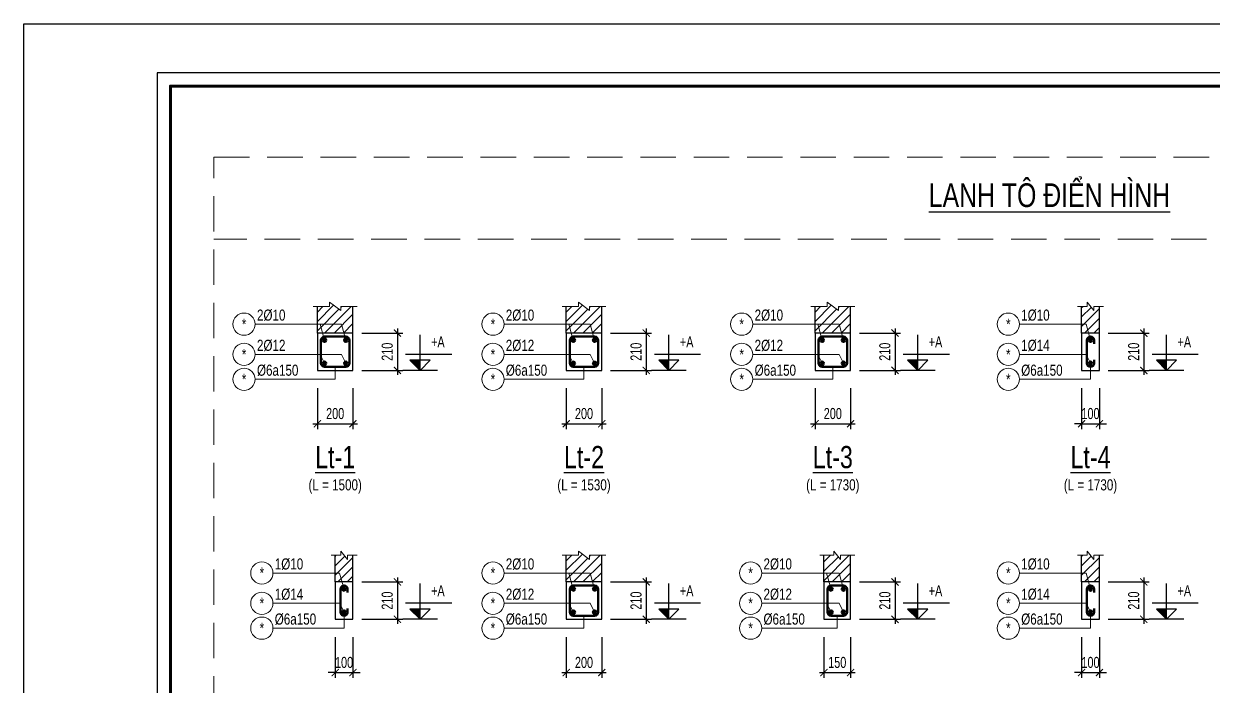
# Model space of a CAD drawing. Header units: millimetres. Extents: x 0 to 84100, y 0 to 158663.
# Drawn here: x 0 to 6693, y 25973 to 29700 of the extents above; entities that cross this region are included whole.
import ezdxf
from ezdxf.enums import TextEntityAlignment as Align

# ---------------------------------------------------------------- set-up
doc = ezdxf.new("R2010")
doc.units = ezdxf.units.MM
doc.header["$LTSCALE"] = 800
doc.header["$MEASUREMENT"] = 0
doc.linetypes.add('HIDDEN', pattern=[0.375, 0.25, -0.125])
doc.layers.get('DEFPOINTS').update_dxf_attribs({"color": 87})
for name, color, linetype in [('CDC-KHUNGTEN', 9, 'Continuous'), ('CDC.02.DIM', 1, 'Continuous'), ('CDC.03.BORDER', 3, 'Continuous'), ('CDC.06.TEXT', 2, 'Continuous'), ('CDC.10.HATCH', 9, 'Continuous')]:
    doc.layers.add(name, color=color, linetype=linetype)
for name, color, linetype, lineweight in [('CDC.04.HIDDEN', 8, 'HIDDEN', 15), ('CDC.05.STEEL', 4, 'Continuous', 50), ('CDC.11.NOTE', 8, 'Continuous', 18), ('CDC.14.STEELNUM', 9, 'Continuous', 18), ('STEEL_NODE', 6, 'Continuous', 50)]:
    doc.layers.add(name, color=color, linetype=linetype, lineweight=lineweight)
doc.styles.add('KCS_BIGTEXT', font='arial.ttf', dxfattribs={"width": 0.7})
doc.styles.add('KCS_SMTEXT', font='arial.ttf', dxfattribs={"width": 0.7})
doc.dimstyles.new('KCS_DIM25', dxfattribs={"dimtxt": 62.5, "dimasz": 40, "dimexe": 30, "dimexo": 0, "dimgap": 25, "dimtad": 1, "dimdec": 0, "dimzin": 13, "dimdsep": 46, "dimtxsty": 'KCS_SMTEXT', "dimblk": 'ARCHTICK', "dimcen": 0, "dimdle": 25, "dimclrd": 1, "dimclre": 1, "dimclrt": 2, "dimadec": 0, "dimazin": 0, "dimtfac": 1, "dimtdec": 0, "dimtix": 1, "dimtmove": 2, "dimatfit": 3, "dimfxl": 1, "dimtolj": 1, "dimtzin": 13, "dimarcsym": 0})

# ---------------------------------------------------------------- blocks, each defined once
blk = doc.blocks.new('_ArchTick')
at = {"color": 0, "linetype": 'ByBlock', "const_width": 0.15}
blk.add_lwpolyline([(-0.5, -0.5), (0.5, 0.5)], dxfattribs=at)
blk = doc.blocks.new('*D513')
at = {"layer": 'CDC.02.DIM', "color": 1, "lineweight": -2, "transparency": 16777216}
for p, q in [((1652.1, 27650), (1652.1, 27420)), ((1852.1, 27650), (1852.1, 27420)), ((1627.1, 27450), (1877.1, 27450))]:
    blk.add_line(p, q, dxfattribs=at)
at = {"layer": 'DEFPOINTS', "color": 0, "transparency": 16777216}
for p in [(1652.1, 27650), (1852.1, 27650), (1852.1, 27450)]:
    blk.add_point(p, dxfattribs=at)
at = {"layer": 'CDC.02.DIM', "color": 1, "lineweight": -2, "transparency": 16777216, "xscale": 40, "yscale": 40, "zscale": 40, "rotation": 180}
blk.add_blockref('_ArchTick', (1652.1, 27450), dxfattribs=at)
at = {"layer": 'CDC.02.DIM', "color": 1, "lineweight": -2, "transparency": 16777216, "xscale": 40, "yscale": 40, "zscale": 40}
blk.add_blockref('_ArchTick', (1852.1, 27450), dxfattribs=at)
at = {"layer": 'CDC.02.DIM', "color": 2, "transparency": 16777216, "insert": (1752.1, 27506.9), "char_height": 62.5, "attachment_point": 5, "style": 'KCS_SMTEXT'}
blk.add_mtext('\\A1;200', dxfattribs=at)
blk = doc.blocks.new('*D514')
at = {"layer": 'CDC.02.DIM', "color": 1, "lineweight": -2, "transparency": 16777216}
for p, q in [((2102.1, 27985), (2102.1, 27725)), ((1902.1, 27960), (2132.1, 27960)), ((1902.1, 27750), (2132.1, 27750))]:
    blk.add_line(p, q, dxfattribs=at)
at = {"layer": 'DEFPOINTS', "color": 0, "transparency": 16777216}
for p in [(1902.1, 27960), (1902.1, 27750), (2102.1, 27750)]:
    blk.add_point(p, dxfattribs=at)
at = {"layer": 'CDC.02.DIM', "color": 1, "lineweight": -2, "transparency": 16777216, "xscale": 40, "yscale": 40, "zscale": 40}
for p, rotation in [((2102.1, 27960), 90), ((2102.1, 27750), 270)]:
    blk.add_blockref('_ArchTick', p, dxfattribs=dict(at, rotation=rotation))
at = {"layer": 'CDC.02.DIM', "color": 2, "transparency": 16777216, "insert": (2045.2, 27855), "char_height": 62.5, "attachment_point": 5, "rotation": 90, "style": 'KCS_SMTEXT'}
blk.add_mtext('\\A1;210', dxfattribs=at)
blk = doc.blocks.new('KCS_SNODE')
at = {"layer": 'STEEL_NODE'}
blk.add_hatch(color=256, dxfattribs=at).paths.add_polyline_path([(10, 0, 1), (-10, 0, 1)])
blk.add_circle((0, 0), 10, dxfattribs=at)
blk = doc.blocks.new('*D515')
at = {"layer": 'CDC.02.DIM', "color": 1, "lineweight": -2, "transparency": 16777216}
for p, q in [((3052.1, 27650), (3052.1, 27420)), ((3252.1, 27650), (3252.1, 27420)), ((3027.1, 27450), (3277.1, 27450))]:
    blk.add_line(p, q, dxfattribs=at)
at = {"layer": 'DEFPOINTS', "color": 0, "transparency": 16777216}
for p in [(3052.1, 27650), (3252.1, 27650), (3252.1, 27450)]:
    blk.add_point(p, dxfattribs=at)
at = {"layer": 'CDC.02.DIM', "color": 1, "lineweight": -2, "transparency": 16777216, "xscale": 40, "yscale": 40, "zscale": 40, "rotation": 180}
blk.add_blockref('_ArchTick', (3052.1, 27450), dxfattribs=at)
at = {"layer": 'CDC.02.DIM', "color": 1, "lineweight": -2, "transparency": 16777216, "xscale": 40, "yscale": 40, "zscale": 40}
blk.add_blockref('_ArchTick', (3252.1, 27450), dxfattribs=at)
at = {"layer": 'CDC.02.DIM', "color": 2, "transparency": 16777216, "insert": (3152.1, 27506.9), "char_height": 62.5, "attachment_point": 5, "style": 'KCS_SMTEXT'}
blk.add_mtext('\\A1;200', dxfattribs=at)
blk = doc.blocks.new('*D516')
at = {"layer": 'CDC.02.DIM', "color": 1, "lineweight": -2, "transparency": 16777216}
for p, q in [((3502.1, 27985), (3502.1, 27725)), ((3302.1, 27960), (3532.1, 27960)), ((3302.1, 27750), (3532.1, 27750))]:
    blk.add_line(p, q, dxfattribs=at)
at = {"layer": 'DEFPOINTS', "color": 0, "transparency": 16777216}
for p in [(3302.1, 27960), (3302.1, 27750), (3502.1, 27750)]:
    blk.add_point(p, dxfattribs=at)
at = {"layer": 'CDC.02.DIM', "color": 1, "lineweight": -2, "transparency": 16777216, "xscale": 40, "yscale": 40, "zscale": 40}
for p, rotation in [((3502.1, 27960), 90), ((3502.1, 27750), 270)]:
    blk.add_blockref('_ArchTick', p, dxfattribs=dict(at, rotation=rotation))
at = {"layer": 'CDC.02.DIM', "color": 2, "transparency": 16777216, "insert": (3445.2, 27855), "char_height": 62.5, "attachment_point": 5, "rotation": 90, "style": 'KCS_SMTEXT'}
blk.add_mtext('\\A1;210', dxfattribs=at)
blk = doc.blocks.new('*D517')
at = {"layer": 'CDC.02.DIM', "color": 1, "lineweight": -2, "transparency": 16777216}
for p, q in [((4452.1, 27650), (4452.1, 27420)), ((4652.1, 27650), (4652.1, 27420)), ((4427.1, 27450), (4677.1, 27450))]:
    blk.add_line(p, q, dxfattribs=at)
at = {"layer": 'DEFPOINTS', "color": 0, "transparency": 16777216}
for p in [(4452.1, 27650), (4652.1, 27650), (4652.1, 27450)]:
    blk.add_point(p, dxfattribs=at)
at = {"layer": 'CDC.02.DIM', "color": 1, "lineweight": -2, "transparency": 16777216, "xscale": 40, "yscale": 40, "zscale": 40, "rotation": 180}
blk.add_blockref('_ArchTick', (4452.1, 27450), dxfattribs=at)
at = {"layer": 'CDC.02.DIM', "color": 1, "lineweight": -2, "transparency": 16777216, "xscale": 40, "yscale": 40, "zscale": 40}
blk.add_blockref('_ArchTick', (4652.1, 27450), dxfattribs=at)
at = {"layer": 'CDC.02.DIM', "color": 2, "transparency": 16777216, "insert": (4552.1, 27506.9), "char_height": 62.5, "attachment_point": 5, "style": 'KCS_SMTEXT'}
blk.add_mtext('\\A1;200', dxfattribs=at)
blk = doc.blocks.new('*D518')
at = {"layer": 'CDC.02.DIM', "color": 1, "lineweight": -2, "transparency": 16777216}
for p, q in [((4902.1, 27985), (4902.1, 27725)), ((4702.1, 27960), (4932.1, 27960)), ((4702.1, 27750), (4932.1, 27750))]:
    blk.add_line(p, q, dxfattribs=at)
at = {"layer": 'DEFPOINTS', "color": 0, "transparency": 16777216}
for p in [(4702.1, 27960), (4702.1, 27750), (4902.1, 27750)]:
    blk.add_point(p, dxfattribs=at)
at = {"layer": 'CDC.02.DIM', "color": 1, "lineweight": -2, "transparency": 16777216, "xscale": 40, "yscale": 40, "zscale": 40}
for p, rotation in [((4902.1, 27960), 90), ((4902.1, 27750), 270)]:
    blk.add_blockref('_ArchTick', p, dxfattribs=dict(at, rotation=rotation))
at = {"layer": 'CDC.02.DIM', "color": 2, "transparency": 16777216, "insert": (4845.2, 27855), "char_height": 62.5, "attachment_point": 5, "rotation": 90, "style": 'KCS_SMTEXT'}
blk.add_mtext('\\A1;210', dxfattribs=at)
blk = doc.blocks.new('*D519')
at = {"layer": 'CDC.02.DIM', "color": 1, "lineweight": -2, "transparency": 16777216}
for p, q in [((5952.1, 27650), (5952.1, 27420)), ((6052.1, 27650), (6052.1, 27420)), ((5952.1, 27450), (5912.1, 27450)), ((5952.1, 27450), (6052.1, 27450)), ((6052.1, 27450), (6092.1, 27450))]:
    blk.add_line(p, q, dxfattribs=at)
at = {"layer": 'DEFPOINTS', "color": 0, "transparency": 16777216}
for p in [(5952.1, 27650), (6052.1, 27650), (6052.1, 27450)]:
    blk.add_point(p, dxfattribs=at)
at = {"layer": 'CDC.02.DIM', "color": 1, "lineweight": -2, "transparency": 16777216, "xscale": 40, "yscale": 40, "zscale": 40}
blk.add_blockref('_ArchTick', (5952.1, 27450), dxfattribs=at)
at = {"layer": 'CDC.02.DIM', "color": 1, "lineweight": -2, "transparency": 16777216, "xscale": 40, "yscale": 40, "zscale": 40, "rotation": 180}
blk.add_blockref('_ArchTick', (6052.1, 27450), dxfattribs=at)
at = {"layer": 'CDC.02.DIM', "color": 2, "transparency": 16777216, "insert": (6002.1, 27506.9), "char_height": 62.5, "attachment_point": 5, "style": 'KCS_SMTEXT'}
blk.add_mtext('\\A1;100', dxfattribs=at)
blk = doc.blocks.new('*D520')
at = {"layer": 'CDC.02.DIM', "color": 1, "lineweight": -2, "transparency": 16777216}
for p, q in [((6302.1, 27985), (6302.1, 27725)), ((6102.1, 27960), (6332.1, 27960)), ((6102.1, 27750), (6332.1, 27750))]:
    blk.add_line(p, q, dxfattribs=at)
at = {"layer": 'DEFPOINTS', "color": 0, "transparency": 16777216}
for p in [(6102.1, 27960), (6102.1, 27750), (6302.1, 27750)]:
    blk.add_point(p, dxfattribs=at)
at = {"layer": 'CDC.02.DIM', "color": 1, "lineweight": -2, "transparency": 16777216, "xscale": 40, "yscale": 40, "zscale": 40}
for p, rotation in [((6302.1, 27960), 90), ((6302.1, 27750), 270)]:
    blk.add_blockref('_ArchTick', p, dxfattribs=dict(at, rotation=rotation))
at = {"layer": 'CDC.02.DIM', "color": 2, "transparency": 16777216, "insert": (6245.2, 27855), "char_height": 62.5, "attachment_point": 5, "rotation": 90, "style": 'KCS_SMTEXT'}
blk.add_mtext('\\A1;210', dxfattribs=at)
blk = doc.blocks.new('*D527')
at = {"layer": 'CDC.02.DIM', "color": 1, "lineweight": -2, "transparency": 16777216}
for p, q in [((1752.1, 26250), (1752.1, 26020)), ((1852.1, 26250), (1852.1, 26020)), ((1752.1, 26050), (1712.1, 26050)), ((1752.1, 26050), (1852.1, 26050)), ((1852.1, 26050), (1892.1, 26050))]:
    blk.add_line(p, q, dxfattribs=at)
at = {"layer": 'DEFPOINTS', "color": 0, "transparency": 16777216}
for p in [(1752.1, 26250), (1852.1, 26250), (1852.1, 26050)]:
    blk.add_point(p, dxfattribs=at)
at = {"layer": 'CDC.02.DIM', "color": 1, "lineweight": -2, "transparency": 16777216, "xscale": 40, "yscale": 40, "zscale": 40}
blk.add_blockref('_ArchTick', (1752.1, 26050), dxfattribs=at)
at = {"layer": 'CDC.02.DIM', "color": 1, "lineweight": -2, "transparency": 16777216, "xscale": 40, "yscale": 40, "zscale": 40, "rotation": 180}
blk.add_blockref('_ArchTick', (1852.1, 26050), dxfattribs=at)
at = {"layer": 'CDC.02.DIM', "color": 2, "transparency": 16777216, "insert": (1802.1, 26106.9), "char_height": 62.5, "attachment_point": 5, "style": 'KCS_SMTEXT'}
blk.add_mtext('\\A1;100', dxfattribs=at)
blk = doc.blocks.new('*D528')
at = {"layer": 'CDC.02.DIM', "color": 1, "lineweight": -2, "transparency": 16777216}
for p, q in [((2102.1, 26585), (2102.1, 26325)), ((1902.1, 26560), (2132.1, 26560)), ((1902.1, 26350), (2132.1, 26350))]:
    blk.add_line(p, q, dxfattribs=at)
at = {"layer": 'DEFPOINTS', "color": 0, "transparency": 16777216}
for p in [(1902.1, 26560), (1902.1, 26350), (2102.1, 26350)]:
    blk.add_point(p, dxfattribs=at)
at = {"layer": 'CDC.02.DIM', "color": 1, "lineweight": -2, "transparency": 16777216, "xscale": 40, "yscale": 40, "zscale": 40}
for p, rotation in [((2102.1, 26560), 90), ((2102.1, 26350), 270)]:
    blk.add_blockref('_ArchTick', p, dxfattribs=dict(at, rotation=rotation))
at = {"layer": 'CDC.02.DIM', "color": 2, "transparency": 16777216, "insert": (2045.2, 26455), "char_height": 62.5, "attachment_point": 5, "rotation": 90, "style": 'KCS_SMTEXT'}
blk.add_mtext('\\A1;210', dxfattribs=at)
blk = doc.blocks.new('*D529')
at = {"layer": 'CDC.02.DIM', "color": 1, "lineweight": -2, "transparency": 16777216}
for p, q in [((3052.1, 26250), (3052.1, 26020)), ((3252.1, 26250), (3252.1, 26020)), ((3027.1, 26050), (3277.1, 26050))]:
    blk.add_line(p, q, dxfattribs=at)
at = {"layer": 'DEFPOINTS', "color": 0, "transparency": 16777216}
for p in [(3052.1, 26250), (3252.1, 26250), (3252.1, 26050)]:
    blk.add_point(p, dxfattribs=at)
at = {"layer": 'CDC.02.DIM', "color": 1, "lineweight": -2, "transparency": 16777216, "xscale": 40, "yscale": 40, "zscale": 40, "rotation": 180}
blk.add_blockref('_ArchTick', (3052.1, 26050), dxfattribs=at)
at = {"layer": 'CDC.02.DIM', "color": 1, "lineweight": -2, "transparency": 16777216, "xscale": 40, "yscale": 40, "zscale": 40}
blk.add_blockref('_ArchTick', (3252.1, 26050), dxfattribs=at)
at = {"layer": 'CDC.02.DIM', "color": 2, "transparency": 16777216, "insert": (3152.1, 26106.9), "char_height": 62.5, "attachment_point": 5, "style": 'KCS_SMTEXT'}
blk.add_mtext('\\A1;200', dxfattribs=at)
blk = doc.blocks.new('*D530')
at = {"layer": 'CDC.02.DIM', "color": 1, "lineweight": -2, "transparency": 16777216}
for p, q in [((3502.1, 26585), (3502.1, 26325)), ((3302.1, 26560), (3532.1, 26560)), ((3302.1, 26350), (3532.1, 26350))]:
    blk.add_line(p, q, dxfattribs=at)
at = {"layer": 'DEFPOINTS', "color": 0, "transparency": 16777216}
for p in [(3302.1, 26560), (3302.1, 26350), (3502.1, 26350)]:
    blk.add_point(p, dxfattribs=at)
at = {"layer": 'CDC.02.DIM', "color": 1, "lineweight": -2, "transparency": 16777216, "xscale": 40, "yscale": 40, "zscale": 40}
for p, rotation in [((3502.1, 26560), 90), ((3502.1, 26350), 270)]:
    blk.add_blockref('_ArchTick', p, dxfattribs=dict(at, rotation=rotation))
at = {"layer": 'CDC.02.DIM', "color": 2, "transparency": 16777216, "insert": (3445.2, 26455), "char_height": 62.5, "attachment_point": 5, "rotation": 90, "style": 'KCS_SMTEXT'}
blk.add_mtext('\\A1;210', dxfattribs=at)
blk = doc.blocks.new('*D531')
at = {"layer": 'CDC.02.DIM', "color": 1, "lineweight": -2, "transparency": 16777216}
for p, q in [((4502.1, 26250), (4502.1, 26020)), ((4652.1, 26250), (4652.1, 26020)), ((4477.1, 26050), (4677.1, 26050))]:
    blk.add_line(p, q, dxfattribs=at)
at = {"layer": 'DEFPOINTS', "color": 0, "transparency": 16777216}
for p in [(4502.1, 26250), (4652.1, 26250), (4652.1, 26050)]:
    blk.add_point(p, dxfattribs=at)
at = {"layer": 'CDC.02.DIM', "color": 1, "lineweight": -2, "transparency": 16777216, "xscale": 40, "yscale": 40, "zscale": 40, "rotation": 180}
blk.add_blockref('_ArchTick', (4502.1, 26050), dxfattribs=at)
at = {"layer": 'CDC.02.DIM', "color": 1, "lineweight": -2, "transparency": 16777216, "xscale": 40, "yscale": 40, "zscale": 40}
blk.add_blockref('_ArchTick', (4652.1, 26050), dxfattribs=at)
at = {"layer": 'CDC.02.DIM', "color": 2, "transparency": 16777216, "insert": (4577.1, 26106.9), "char_height": 62.5, "attachment_point": 5, "style": 'KCS_SMTEXT'}
blk.add_mtext('\\A1;150', dxfattribs=at)
blk = doc.blocks.new('*D532')
at = {"layer": 'CDC.02.DIM', "color": 1, "lineweight": -2, "transparency": 16777216}
for p, q in [((4902.1, 26585), (4902.1, 26325)), ((4702.1, 26560), (4932.1, 26560)), ((4702.1, 26350), (4932.1, 26350))]:
    blk.add_line(p, q, dxfattribs=at)
at = {"layer": 'DEFPOINTS', "color": 0, "transparency": 16777216}
for p in [(4702.1, 26560), (4702.1, 26350), (4902.1, 26350)]:
    blk.add_point(p, dxfattribs=at)
at = {"layer": 'CDC.02.DIM', "color": 1, "lineweight": -2, "transparency": 16777216, "xscale": 40, "yscale": 40, "zscale": 40}
for p, rotation in [((4902.1, 26560), 90), ((4902.1, 26350), 270)]:
    blk.add_blockref('_ArchTick', p, dxfattribs=dict(at, rotation=rotation))
at = {"layer": 'CDC.02.DIM', "color": 2, "transparency": 16777216, "insert": (4845.2, 26455), "char_height": 62.5, "attachment_point": 5, "rotation": 90, "style": 'KCS_SMTEXT'}
blk.add_mtext('\\A1;210', dxfattribs=at)
blk = doc.blocks.new('*D533')
at = {"layer": 'CDC.02.DIM', "color": 1, "lineweight": -2, "transparency": 16777216}
for p, q in [((5952.1, 26250), (5952.1, 26020)), ((6052.1, 26250), (6052.1, 26020)), ((5952.1, 26050), (5912.1, 26050)), ((5952.1, 26050), (6052.1, 26050)), ((6052.1, 26050), (6092.1, 26050))]:
    blk.add_line(p, q, dxfattribs=at)
at = {"layer": 'DEFPOINTS', "color": 0, "transparency": 16777216}
for p in [(5952.1, 26250), (6052.1, 26250), (6052.1, 26050)]:
    blk.add_point(p, dxfattribs=at)
at = {"layer": 'CDC.02.DIM', "color": 1, "lineweight": -2, "transparency": 16777216, "xscale": 40, "yscale": 40, "zscale": 40}
blk.add_blockref('_ArchTick', (5952.1, 26050), dxfattribs=at)
at = {"layer": 'CDC.02.DIM', "color": 1, "lineweight": -2, "transparency": 16777216, "xscale": 40, "yscale": 40, "zscale": 40, "rotation": 180}
blk.add_blockref('_ArchTick', (6052.1, 26050), dxfattribs=at)
at = {"layer": 'CDC.02.DIM', "color": 2, "transparency": 16777216, "insert": (6002.1, 26106.9), "char_height": 62.5, "attachment_point": 5, "style": 'KCS_SMTEXT'}
blk.add_mtext('\\A1;100', dxfattribs=at)
blk = doc.blocks.new('*D534')
at = {"layer": 'CDC.02.DIM', "color": 1, "lineweight": -2, "transparency": 16777216}
for p, q in [((6302.1, 26585), (6302.1, 26325)), ((6102.1, 26560), (6332.1, 26560)), ((6102.1, 26350), (6332.1, 26350))]:
    blk.add_line(p, q, dxfattribs=at)
at = {"layer": 'DEFPOINTS', "color": 0, "transparency": 16777216}
for p in [(6102.1, 26560), (6102.1, 26350), (6302.1, 26350)]:
    blk.add_point(p, dxfattribs=at)
at = {"layer": 'CDC.02.DIM', "color": 1, "lineweight": -2, "transparency": 16777216, "xscale": 40, "yscale": 40, "zscale": 40}
for p, rotation in [((6302.1, 26560), 90), ((6302.1, 26350), 270)]:
    blk.add_blockref('_ArchTick', p, dxfattribs=dict(at, rotation=rotation))
at = {"layer": 'CDC.02.DIM', "color": 2, "transparency": 16777216, "insert": (6245.2, 26455), "char_height": 62.5, "attachment_point": 5, "rotation": 90, "style": 'KCS_SMTEXT'}
blk.add_mtext('\\A1;210', dxfattribs=at)
blk = doc.blocks.new('Khung tên chuẩn')
at = {"layer": 'CDC-KHUNGTEN', "color": 8}
blk.add_lwpolyline([(75096, 1100), (83000, 1100), (83000, 58300), (3000, 58300), (3000, 1100), (75096, 1100)], dxfattribs=at)
at = {"layer": 'CDC-KHUNGTEN', "color": 255, "lineweight": 60}
blk.add_lwpolyline([(74900, 1400), (74900, 58000), (3300, 58000), (3300, 1400), (74900, 1400)], close=True, dxfattribs=at)
at = {"layer": 'DEFPOINTS', "color": 1, "ltscale": 0.2}
blk.add_lwpolyline([(0, 0), (0, 59400), (84100, 59400), (84100, 0), (0, 0)], close=True, dxfattribs=at)

msp = doc.modelspace()

# ---------------------------------------------------------------- hatches: boundary and pattern name
at = {"layer": 'CDC.10.HATCH'}
h = msp.add_hatch(dxfattribs=at)
h.set_pattern_fill('ANSI31', color=256, scale=300, style=0)
h.set_pattern_definition([(45, (181444.69, -974552.78), (-26.5165043, 26.5165043), [])])
h.paths.add_polyline_path([(1852.1, 28110), (1783.3, 28110), (1783.3, 28086.6), (1720.8, 28133.4), (1720.8, 28110), (1652.1, 28110), (1652.1, 27960), (1852.1, 27960)])
h = msp.add_hatch(dxfattribs=at)
h.set_pattern_fill('ANSI31', color=256, scale=300, style=0)
h.set_pattern_definition([(45, (182844.69, -974552.78), (-26.5165043, 26.5165043), [])])
h.paths.add_polyline_path([(3252.1, 28110), (3183.3, 28110), (3183.3, 28086.6), (3120.8, 28133.4), (3120.8, 28110), (3052.1, 28110), (3052.1, 27960), (3252.1, 27960)])
h = msp.add_hatch(dxfattribs=at)
h.set_pattern_fill('ANSI31', color=256, scale=300, style=0)
h.set_pattern_definition([(45, (184244.69, -974552.78), (-26.5165043, 26.5165043), [])])
h.paths.add_polyline_path([(4652.1, 28110), (4583.3, 28110), (4583.3, 28086.6), (4520.8, 28133.4), (4520.8, 28110), (4452.1, 28110), (4452.1, 27960), (4652.1, 27960)])
h = msp.add_hatch(dxfattribs=at)
h.set_pattern_fill('ANSI31', color=256, scale=300, style=0)
h.set_pattern_definition([(45, (184407.19, -974910.537), (-26.5165043, 26.5165043), [])])
h.paths.add_polyline_path([(6052.1, 28110), (6020.8, 28110), (6020.8, 28086.6), (5983.3, 28133.4), (5983.3, 28110), (5952.1, 28110), (5952.1, 27960), (6052.1, 27960)])
h = msp.add_hatch(dxfattribs=at)
h.set_pattern_fill('ANSI31', color=256, scale=300, style=0)
h.set_pattern_definition([(45, (180207.19, -976310.537), (-26.5165043, 26.5165043), [])])
h.paths.add_polyline_path([(1852.1, 26710), (1820.8, 26710), (1820.8, 26686.6), (1783.3, 26733.4), (1783.3, 26710), (1752.1, 26710), (1752.1, 26560), (1852.1, 26560)])
h = msp.add_hatch(dxfattribs=at)
h.set_pattern_fill('ANSI31', color=256, scale=300, style=0)
h.set_pattern_definition([(45, (182844.69, -975952.78), (-26.5165043, 26.5165043), [])])
h.paths.add_polyline_path([(3252.1, 26710), (3183.3, 26710), (3183.3, 26686.6), (3120.8, 26733.4), (3120.8, 26710), (3052.1, 26710), (3052.1, 26560), (3252.1, 26560)])
h = msp.add_hatch(dxfattribs=at)
h.set_pattern_fill('ANSI31', color=256, scale=300, style=0)
h.set_pattern_definition([(45, (179427.657, -967142.78), (-26.5165043, 26.5165043), [])])
h.paths.add_polyline_path([(4652.1, 26710), (4595.8, 26710), (4595.8, 26686.6), (4558.3, 26733.4), (4558.3, 26710), (4502.1, 26710), (4502.1, 26560), (4652.1, 26560)])
h = msp.add_hatch(dxfattribs=at)
h.set_pattern_fill('ANSI31', color=256, scale=300, style=0)
h.set_pattern_definition([(45, (184407.19, -976310.537), (-26.5165043, 26.5165043), [])])
h.paths.add_polyline_path([(6052.1, 26710), (6020.8, 26710), (6020.8, 26686.6), (5983.3, 26733.4), (5983.3, 26710), (5952.1, 26710), (5952.1, 26560), (6052.1, 26560)])

# ---------------------------------------------------------------- linework, layer by layer
at = {"layer": 'CDC.02.DIM', "color": 1, "linetype": 'ByBlock'}
for p, q in [((2229.8, 27750), (2229.8, 27951.1)), ((3629.8, 27750), (3629.8, 27951.1)), ((5029.8, 27750), (5029.8, 27951.1)), ((6429.8, 27750), (6429.8, 27951.1)), ((2408.1, 27839.9), (2148.6, 27839.9)), ((2286.6, 27806.8), (2173, 27806.8)), ((2229.8, 27750), (2173, 27806.8)), ((2229.8, 27750), (2286.6, 27806.8)), ((3808.1, 27839.9), (3548.6, 27839.9)), ((3686.6, 27806.8), (3573, 27806.8)), ((3629.8, 27750), (3573, 27806.8)), ((3629.8, 27750), (3686.6, 27806.8)), ((5208.1, 27839.9), (4948.6, 27839.9)), ((5086.6, 27806.8), (4973, 27806.8)), ((5029.8, 27750), (4973, 27806.8)), ((5029.8, 27750), (5086.6, 27806.8)), ((6608.1, 27839.9), (6348.6, 27839.9)), ((6486.6, 27806.8), (6373, 27806.8)), ((6429.8, 27750), (6373, 27806.8)), ((6429.8, 27750), (6486.6, 27806.8)), ((2327.5, 27750), (2132.1, 27750)), ((3727.5, 27750), (3532.1, 27750)), ((5127.5, 27750), (4932.1, 27750)), ((6527.5, 27750), (6332.1, 27750)), ((2229.8, 26350), (2229.8, 26551.1)), ((3629.8, 26350), (3629.8, 26551.1)), ((5029.8, 26350), (5029.8, 26551.1)), ((6429.8, 26350), (6429.8, 26551.1)), ((2408.1, 26439.9), (2148.6, 26439.9)), ((3808.1, 26439.9), (3548.6, 26439.9)), ((5208.1, 26439.9), (4948.6, 26439.9)), ((6608.1, 26439.9), (6348.6, 26439.9)), ((2286.6, 26406.8), (2173, 26406.8)), ((2229.8, 26350), (2173, 26406.8)), ((2229.8, 26350), (2286.6, 26406.8)), ((3686.6, 26406.8), (3573, 26406.8)), ((3629.8, 26350), (3573, 26406.8)), ((3629.8, 26350), (3686.6, 26406.8)), ((5086.6, 26406.8), (4973, 26406.8)), ((5029.8, 26350), (4973, 26406.8)), ((5029.8, 26350), (5086.6, 26406.8)), ((6486.6, 26406.8), (6373, 26406.8)), ((6429.8, 26350), (6373, 26406.8)), ((6429.8, 26350), (6486.6, 26406.8)), ((2327.5, 26350), (2132.1, 26350)), ((3727.5, 26350), (3532.1, 26350)), ((5127.5, 26350), (4932.1, 26350)), ((6527.5, 26350), (6332.1, 26350))]:
    msp.add_line(p, q, dxfattribs=at)
at = {"layer": 'CDC.02.DIM'}
for points in [[(2173, 27806.8), (2229.8, 27750), (2229.8, 27806.8)], [(2173, 27806.8), (2229.8, 27750), (2229.8, 27806.8)], [(2173, 27806.8), (2229.8, 27750), (2229.8, 27806.8)], [(2173, 27806.8), (2229.8, 27750), (2229.8, 27806.8)], [(3573, 27806.8), (3629.8, 27750), (3629.8, 27806.8)], [(3573, 27806.8), (3629.8, 27750), (3629.8, 27806.8)], [(3573, 27806.8), (3629.8, 27750), (3629.8, 27806.8)], [(3573, 27806.8), (3629.8, 27750), (3629.8, 27806.8)], [(4973, 27806.8), (5029.8, 27750), (5029.8, 27806.8)], [(4973, 27806.8), (5029.8, 27750), (5029.8, 27806.8)], [(4973, 27806.8), (5029.8, 27750), (5029.8, 27806.8)], [(4973, 27806.8), (5029.8, 27750), (5029.8, 27806.8)], [(6373, 27806.8), (6429.8, 27750), (6429.8, 27806.8)], [(6373, 27806.8), (6429.8, 27750), (6429.8, 27806.8)], [(6373, 27806.8), (6429.8, 27750), (6429.8, 27806.8)], [(6373, 27806.8), (6429.8, 27750), (6429.8, 27806.8)], [(2173, 26406.8), (2229.8, 26350), (2229.8, 26406.8)], [(2173, 26406.8), (2229.8, 26350), (2229.8, 26406.8)], [(2173, 26406.8), (2229.8, 26350), (2229.8, 26406.8)], [(2173, 26406.8), (2229.8, 26350), (2229.8, 26406.8)], [(3573, 26406.8), (3629.8, 26350), (3629.8, 26406.8)], [(3573, 26406.8), (3629.8, 26350), (3629.8, 26406.8)], [(3573, 26406.8), (3629.8, 26350), (3629.8, 26406.8)], [(3573, 26406.8), (3629.8, 26350), (3629.8, 26406.8)], [(4973, 26406.8), (5029.8, 26350), (5029.8, 26406.8)], [(4973, 26406.8), (5029.8, 26350), (5029.8, 26406.8)], [(4973, 26406.8), (5029.8, 26350), (5029.8, 26406.8)], [(4973, 26406.8), (5029.8, 26350), (5029.8, 26406.8)], [(6373, 26406.8), (6429.8, 26350), (6429.8, 26406.8)], [(6373, 26406.8), (6429.8, 26350), (6429.8, 26406.8)], [(6373, 26406.8), (6429.8, 26350), (6429.8, 26406.8)], [(6373, 26406.8), (6429.8, 26350), (6429.8, 26406.8)]]:
    msp.add_solid(points, dxfattribs=at)
at = {"layer": 'CDC.03.BORDER', "ltscale": 0.5}
for p, q in [((1652.1, 27960), (1652.1, 28110)), ((1852.1, 27960), (1852.1, 28110)), ((3052.1, 27960), (3052.1, 28110)), ((3252.1, 27960), (3252.1, 28110)), ((4452.1, 27960), (4452.1, 28110)), ((4652.1, 27960), (4652.1, 28110)), ((5952.1, 27960), (5952.1, 28110)), ((6052.1, 27960), (6052.1, 28110)), ((1752.1, 26560), (1752.1, 26710)), ((1852.1, 26560), (1852.1, 26710)), ((3052.1, 26560), (3052.1, 26710)), ((3252.1, 26560), (3252.1, 26710)), ((4502.1, 26560), (4502.1, 26710)), ((4652.1, 26560), (4652.1, 26710)), ((5952.1, 26560), (5952.1, 26710)), ((6052.1, 26560), (6052.1, 26710))]:
    msp.add_line(p, q, dxfattribs=at)
at = {"layer": 'CDC.03.BORDER'}
for points in [[(1652.1, 27750), (1852.1, 27750), (1852.1, 27960), (1652.1, 27960), (1652.1, 27750)], [(3052.1, 27750), (3252.1, 27750), (3252.1, 27960), (3052.1, 27960), (3052.1, 27750)], [(4452.1, 27750), (4652.1, 27750), (4652.1, 27960), (4452.1, 27960), (4452.1, 27750)], [(5952.1, 27750), (6052.1, 27750), (6052.1, 27960), (5952.1, 27960), (5952.1, 27750)], [(1752.1, 26350), (1852.1, 26350), (1852.1, 26560), (1752.1, 26560), (1752.1, 26350)], [(3052.1, 26350), (3252.1, 26350), (3252.1, 26560), (3052.1, 26560), (3052.1, 26350)], [(4502.1, 26350), (4652.1, 26350), (4652.1, 26560), (4502.1, 26560), (4502.1, 26350)], [(5952.1, 26350), (6052.1, 26350), (6052.1, 26560), (5952.1, 26560), (5952.1, 26350)]]:
    msp.add_lwpolyline(points, dxfattribs=at)
at = {"layer": 'CDC.04.HIDDEN'}
for p, q in [((1069.7, 28950), (18355.3, 28950)), ((1069.7, 15330.7), (1069.7, 28950))]:
    msp.add_line(p, q, dxfattribs=at)
msp.add_lwpolyline([(18355.3, 28489.1), (1069.7, 28489.1)], dxfattribs=at)
at = {"layer": 'CDC.05.STEEL'}
for points in [[(1672.1, 27920), (1672.1, 27790, 0.414214), (1692.1, 27770), (1812.1, 27770, 0.414214), (1832.1, 27790), (1832.1, 27920, 0.414214), (1812.1, 27940), (1692.1, 27940, 0.414214), (1672.1, 27920)], [(3072.1, 27920), (3072.1, 27790, 0.414214), (3092.1, 27770), (3212.1, 27770, 0.414214), (3232.1, 27790), (3232.1, 27920, 0.414214), (3212.1, 27940), (3092.1, 27940, 0.414214), (3072.1, 27920)], [(4472.1, 27920), (4472.1, 27790, 0.414214), (4492.1, 27770), (4612.1, 27770, 0.414214), (4632.1, 27790), (4632.1, 27920, 0.414214), (4612.1, 27940), (4492.1, 27940, 0.414214), (4472.1, 27920)], [(6022.1, 27900), (6022.1, 27920, 1), (5982.1, 27920), (5982.1, 27790, 1), (6022.1, 27790), (6022.1, 27810)], [(1822.1, 26500), (1822.1, 26520, 1), (1782.1, 26520), (1782.1, 26390, 1), (1822.1, 26390), (1822.1, 26410)], [(3072.1, 26520), (3072.1, 26390, 0.414214), (3092.1, 26370), (3212.1, 26370, 0.414214), (3232.1, 26390), (3232.1, 26520, 0.414214), (3212.1, 26540), (3092.1, 26540, 0.414214), (3072.1, 26520)], [(4522.1, 26520), (4522.1, 26390, 0.414214), (4542.1, 26370), (4612.1, 26370, 0.414214), (4632.1, 26390), (4632.1, 26520, 0.414214), (4612.1, 26540), (4542.1, 26540, 0.414214), (4522.1, 26520)], [(6022.1, 26500), (6022.1, 26520, 1), (5982.1, 26520), (5982.1, 26390, 1), (6022.1, 26390), (6022.1, 26410)]]:
    msp.add_lwpolyline(points, format="xyb", dxfattribs=at)
at = {"layer": 'CDC.11.NOTE'}
for p, q in [((1302.1, 28010), (1787.1, 28010)), ((1692.1, 27920), (1667.1, 28010)), ((1812.1, 27920), (1787.1, 28010)), ((2702.1, 28010), (3187.1, 28010)), ((3092.1, 27920), (3067.1, 28010)), ((3212.1, 27920), (3187.1, 28010)), ((4102.1, 28010), (4587.1, 28010)), ((4492.1, 27920), (4467.1, 28010)), ((4612.1, 27920), (4587.1, 28010)), ((5602.1, 28010), (5977.1, 28010)), ((6002.1, 27920), (5977.1, 28010)), ((1302.1, 27840), (1787.1, 27840)), ((1692.1, 27790), (1667.1, 27840)), ((1812.1, 27790), (1787.1, 27840)), ((2702.1, 27840), (3187.1, 27840)), ((3092.1, 27790), (3067.1, 27840)), ((3212.1, 27790), (3187.1, 27840)), ((4102.1, 27840), (4587.1, 27840)), ((4492.1, 27790), (4467.1, 27840)), ((4612.1, 27790), (4587.1, 27840)), ((5602.1, 27840), (5977.1, 27840)), ((6002.1, 27790), (5977.1, 27840)), ((1752.1, 27700), (1752.1, 27770)), ((3152.1, 27700), (3152.1, 27770)), ((4552.1, 27700), (4552.1, 27770)), ((6002.1, 27700), (6002.1, 27770)), ((1302.1, 27700), (1752.1, 27700)), ((2702.1, 27700), (3152.1, 27700)), ((4102.1, 27700), (4552.1, 27700)), ((5602.1, 27700), (6002.1, 27700)), ((1402.1, 26610), (1777.1, 26610)), ((1802.1, 26520), (1777.1, 26610)), ((2702.1, 26610), (3187.1, 26610)), ((3092.1, 26520), (3067.1, 26610)), ((3212.1, 26520), (3187.1, 26610)), ((4152.1, 26610), (4587.1, 26610)), ((4542.1, 26520), (4517.1, 26610)), ((4612.1, 26520), (4587.1, 26610)), ((5602.1, 26610), (5977.1, 26610)), ((6002.1, 26520), (5977.1, 26610)), ((1402.1, 26440), (1777.1, 26440)), ((1802.1, 26390), (1777.1, 26440)), ((2702.1, 26440), (3187.1, 26440)), ((3092.1, 26390), (3067.1, 26440)), ((3212.1, 26390), (3187.1, 26440)), ((4152.1, 26440), (4587.1, 26440)), ((4542.1, 26390), (4517.1, 26440)), ((4612.1, 26390), (4587.1, 26440)), ((5602.1, 26440), (5977.1, 26440)), ((6002.1, 26390), (5977.1, 26440)), ((1802.1, 26300), (1802.1, 26370)), ((3152.1, 26300), (3152.1, 26370)), ((4577.1, 26300), (4577.1, 26370)), ((6002.1, 26300), (6002.1, 26370)), ((1402.1, 26300), (1802.1, 26300)), ((2702.1, 26300), (3152.1, 26300)), ((4152.1, 26300), (4577.1, 26300)), ((5602.1, 26300), (6002.1, 26300))]:
    msp.add_line(p, q, dxfattribs=at)
for points in [[(1628.6, 28110), (1720.8, 28110), (1720.8, 28133.4), (1783.3, 28086.6), (1783.3, 28110), (1875.5, 28110)], [(3028.6, 28110), (3120.8, 28110), (3120.8, 28133.4), (3183.3, 28086.6), (3183.3, 28110), (3275.5, 28110)], [(4428.6, 28110), (4520.8, 28110), (4520.8, 28133.4), (4583.3, 28086.6), (4583.3, 28110), (4675.5, 28110)], [(5928.6, 28110), (5983.3, 28110), (5983.3, 28133.4), (6020.8, 28086.6), (6020.8, 28110), (6075.5, 28110)], [(1728.6, 26710), (1783.3, 26710), (1783.3, 26733.4), (1820.8, 26686.6), (1820.8, 26710), (1875.5, 26710)], [(3028.6, 26710), (3120.8, 26710), (3120.8, 26733.4), (3183.3, 26686.6), (3183.3, 26710), (3275.5, 26710)], [(4478.6, 26710), (4558.3, 26710), (4558.3, 26733.4), (4595.8, 26686.6), (4595.8, 26710), (4675.5, 26710)], [(5928.6, 26710), (5983.3, 26710), (5983.3, 26733.4), (6020.8, 26686.6), (6020.8, 26710), (6075.5, 26710)]]:
    msp.add_lwpolyline(points, dxfattribs=at)
at = {"layer": 'CDC.14.STEELNUM'}
for centre in [(1239.6, 28010), (2639.6, 28010), (4039.6, 28010), (5539.6, 28010), (1239.6, 27840), (2639.6, 27840), (4039.6, 27840), (5539.6, 27840), (1239.6, 27700), (2639.6, 27700), (4039.6, 27700), (5539.6, 27700), (1339.6, 26610), (2639.6, 26610), (4089.6, 26610), (5539.6, 26610), (1339.6, 26440), (2639.6, 26440), (4089.6, 26440), (5539.6, 26440), (1339.6, 26300), (2639.6, 26300), (4089.6, 26300), (5539.6, 26300)]:
    msp.add_circle(centre, 62.5, dxfattribs=at)

# ---------------------------------------------------------------- block references
at = {"xscale": 0.25, "yscale": 0.25, "zscale": 0.25}
msp.add_blockref('Khung tên chuẩn', (0, 14850), dxfattribs=at)
at = {"layer": 'STEEL_NODE'}
for p in [(1692.1, 27920), (1812.1, 27920), (3092.1, 27920), (3212.1, 27920), (4492.1, 27920), (4612.1, 27920), (6002.1, 27920), (1692.1, 27790), (1812.1, 27790), (3092.1, 27790), (3212.1, 27790), (4492.1, 27790), (4612.1, 27790), (6002.1, 27790), (1802.1, 26520), (3092.1, 26520), (3212.1, 26520), (4542.1, 26520), (4612.1, 26520), (6002.1, 26520), (1802.1, 26390), (3092.1, 26390), (3212.1, 26390), (4542.1, 26390), (4612.1, 26390), (6002.1, 26390)]:
    msp.add_blockref('KCS_SNODE', p, dxfattribs=at)

# ---------------------------------------------------------------- texts
at = {"layer": 'CDC.06.TEXT', "color": 6, "style": 'KCS_SMTEXT', "width": 0.75}
msp.add_text('%%ULANH TÔ ĐIỂN HÌNH', height=133.333, dxfattribs=at).set_placement((5771.2, 28669.1), align=Align.CENTER)
at = {"layer": 'CDC.06.TEXT', "style": 'KCS_SMTEXT', "width": 0.75}
for s, p in [('2%%C10', (1312.1, 28030)), ('2%%C10', (2712.1, 28030)), ('2%%C10', (4112.1, 28030)), ('1%%C10', (5612.1, 28030)), ('2%%C12', (1312.1, 27860)), ('2%%C12', (2712.1, 27860)), ('2%%C12', (4112.1, 27860)), ('1%%C14', (5612.1, 27860)), ('%%C6a150', (1312.1, 27720)), ('%%C6a150', (2712.1, 27720)), ('%%C6a150', (4112.1, 27720)), ('%%C6a150', (5612.1, 27720)), ('1%%C10', (1412.1, 26630)), ('2%%C10', (2712.1, 26630)), ('2%%c10', (4162.1, 26630)), ('1%%C10', (5612.1, 26630)), ('1%%C14', (1412.1, 26460)), ('2%%C12', (2712.1, 26460)), ('2%%C12', (4162.1, 26460)), ('1%%C14', (5612.1, 26460)), ('%%C6a150', (1412.1, 26320)), ('%%C6a150', (2712.1, 26320)), ('%%C6a150', (4162.1, 26320)), ('%%C6a150', (5612.1, 26320))]:
    msp.add_text(s, height=62.5, dxfattribs=at).set_placement(p)
at = {"layer": 'CDC.06.TEXT', "style": 'KCS_SMTEXT', "width": 0.7}
for p in [(2330, 27910.4), (3730, 27910.4), (5130, 27910.4), (6530, 27910.4), (2330, 26510.4), (3730, 26510.4), (5130, 26510.4), (6530, 26510.4)]:
    msp.add_text('+A', height=62.5, dxfattribs=at).set_placement(p, align=Align.MIDDLE)
at = {"layer": 'CDC.06.TEXT', "color": 4, "style": 'KCS_BIGTEXT', "width": 0.75}
for s, p in [('%%ULt-1', (1752.1, 27200)), ('%%ULt-2', (3152.1, 27200)), ('%%ULt-3', (4552.1, 27200)), ('%%ULt-4', (6002.1, 27200))]:
    msp.add_text(s, height=125, dxfattribs=at).set_placement(p, align=Align.CENTER)
at = {"layer": 'CDC.06.TEXT', "style": 'KCS_SMTEXT', "width": 0.75}
for s, p in [('(L = 1500)', (1752.1, 27075)), ('(L = 1530)', (3152.1, 27075)), ('(L = 1730)', (4552.1, 27075)), ('(L = 1730)', (6002.1, 27075))]:
    msp.add_text(s, height=62.5, dxfattribs=at).set_placement(p, align=Align.CENTER)
at = {"layer": 'CDC.14.STEELNUM', "color": 2, "style": 'KCS_SMTEXT', "width": 0.75}
for p in [(1239.6, 28010), (2639.6, 28010), (4039.6, 28010), (5539.6, 28010), (1239.6, 27840), (2639.6, 27840), (4039.6, 27840), (5539.6, 27840), (1239.6, 27700), (2639.6, 27700), (4039.6, 27700), (5539.6, 27700), (1339.6, 26610), (2639.6, 26610), (4089.6, 26610), (5539.6, 26610), (1339.6, 26440), (2639.6, 26440), (4089.6, 26440), (5539.6, 26440), (1339.6, 26300), (2639.6, 26300), (4089.6, 26300), (5539.6, 26300)]:
    msp.add_text('*', height=62.5, dxfattribs=at).set_placement(p, align=Align.MIDDLE_CENTER)

# ---------------------------------------------------------------- dimensions: what is measured, and where the dimension line sits
at = {"layer": 'CDC.02.DIM'}
for p1, p2, distance, picture, middle in [((1902.1, 27960), (1902.1, 27750), 200, '*D514', (2045.2, 27855)), ((3302.1, 27960), (3302.1, 27750), 200, '*D516', (3445.2, 27855)), ((4702.1, 27960), (4702.1, 27750), 200, '*D518', (4845.2, 27855)), ((6102.1, 27960), (6102.1, 27750), 200, '*D520', (6245.2, 27855)), ((1652.1, 27650), (1852.1, 27650), -200, '*D513', (1752.1, 27506.9)), ((3052.1, 27650), (3252.1, 27650), -200, '*D515', (3152.1, 27506.9)), ((4452.1, 27650), (4652.1, 27650), -200, '*D517', (4552.1, 27506.9)), ((5952.1, 27650), (6052.1, 27650), -200, '*D519', (6002.1, 27506.9)), ((1902.1, 26560), (1902.1, 26350), 200, '*D528', (2045.2, 26455)), ((3302.1, 26560), (3302.1, 26350), 200, '*D530', (3445.2, 26455)), ((4702.1, 26560), (4702.1, 26350), 200, '*D532', (4845.2, 26455)), ((6102.1, 26560), (6102.1, 26350), 200, '*D534', (6245.2, 26455)), ((1752.1, 26250), (1852.1, 26250), -200, '*D527', (1802.1, 26106.9)), ((3052.1, 26250), (3252.1, 26250), -200, '*D529', (3152.1, 26106.9)), ((4502.1, 26250), (4652.1, 26250), -200, '*D531', (4577.1, 26106.9)), ((5952.1, 26250), (6052.1, 26250), -200, '*D533', (6002.1, 26106.9))]:
    dim = msp.add_aligned_dim(p1=p1, p2=p2, distance=distance, dimstyle='KCS_DIM25', dxfattribs=at)
    dim.commit()
    dim.dimension.update_dxf_attribs({"geometry": picture, "text_midpoint": middle})

doc.saveas('drawing.dxf')
